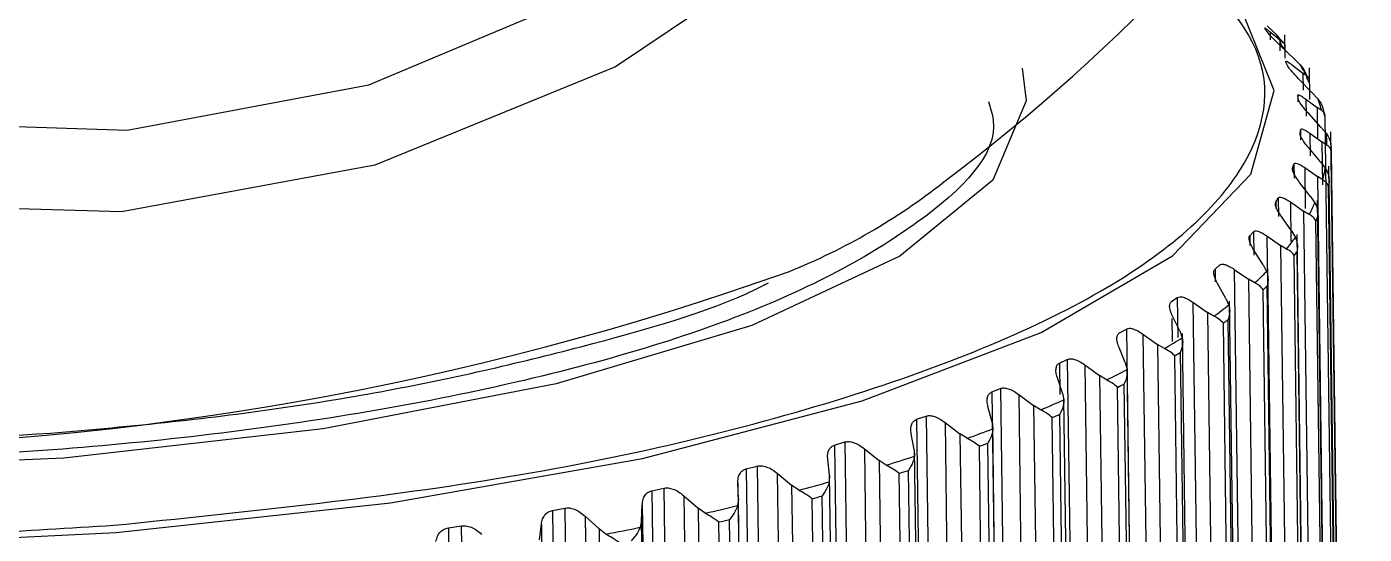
# Model space of a CAD drawing. Header units: millimetres. Extents: x 0 to 279, y 0 to 216.
# Drawn here: x 57.467 to 59.363, y 135.4 to 136.119 of the extents above; entities that cross this region are included whole.
import ezdxf

# ---------------------------------------------------------------- set-up
doc = ezdxf.new("R2010")
doc.units = ezdxf.units.MM

msp = doc.modelspace()

# ---------------------------------------------------------------- linework, layer by layer
at = {"color": 7, "linetype": 'Continuous', "lineweight": 25}
for p, q in [((59.2252, 136.121), (59.234, 136.1129)), ((59.2266, 136.1109), (59.2223, 136.1166)), ((59.2294, 136.1124), (59.2431, 136.1011)), ((59.2484, 136.0969), (59.2431, 136.1011)), ((59.251, 136.0751), (59.2506, 136.1083)), ((59.2637, 136.0739), (59.2446, 136.0922)), ((59.2547, 136.0637), (59.252, 136.0695)), ((59.2612, 136.0651), (59.2761, 136.0536)), ((59.2637, 136.0739), (59.2721, 136.0656)), ((59.2859, 136.0164), (59.2853, 136.0614)), ((59.2892, 136.0258), (59.2709, 136.0446)), ((59.282, 136.0493), (59.2761, 136.0536)), ((59.2892, 136.0258), (59.2971, 136.0173)), ((59.2699, 136.0158), (59.2688, 136.0217)), ((59.2688, 136.0217), (59.2689, 136.013)), ((59.2801, 136.0171), (59.2961, 136.0052)), ((59.3027, 136.0008), (59.2961, 136.0052)), ((59.3016, 135.9771), (59.2842, 135.9964)), ((59.3242, 134.731), (59.3075, 135.992)), ((59.2721, 135.9675), (59.2725, 135.9734)), ((59.2859, 135.9686), (59.3029, 135.9564)), ((59.3016, 135.9771), (59.309, 135.9685)), ((59.333, 134.666), (59.3157, 135.9706)), ((59.3009, 135.9281), (59.2844, 135.9477)), ((59.3101, 135.9518), (59.3029, 135.9564)), ((59.3329, 134.687), (59.3161, 135.9484)), ((59.3009, 135.9281), (59.3077, 135.9193)), ((59.3332, 134.6815), (59.3164, 135.9429)), ((59.2612, 135.9191), (59.2633, 135.925)), ((59.2786, 135.9199), (59.2965, 135.9073)), ((59.3302, 134.6171), (59.3129, 135.9219)), ((59.2869, 135.879), (59.2714, 135.899)), ((59.3042, 135.9025), (59.2965, 135.9073)), ((59.2965, 135.9073), (59.3139, 134.6028)), ((59.3289, 134.6318), (59.3121, 135.8935)), ((59.33, 134.6374), (59.3132, 135.899)), ((59.2374, 135.8709), (59.241, 135.8767)), ((59.2582, 135.8713), (59.2769, 135.8583)), ((59.2869, 135.879), (59.2931, 135.87)), ((59.3143, 134.5681), (59.2969, 135.8733)), ((59.2851, 135.8533), (59.2769, 135.8583)), ((59.2769, 135.8583), (59.2943, 134.5535)), ((59.2597, 135.8302), (59.2455, 135.8506)), ((59.3112, 134.5822), (59.2944, 135.8442)), ((59.3138, 134.5877), (59.2971, 135.8497)), ((59.2007, 135.8232), (59.2059, 135.8289)), ((59.2248, 135.8231), (59.2443, 135.8097)), ((59.2248, 135.8231), (59.2427, 134.4859)), ((59.2597, 135.8302), (59.2653, 135.8211)), ((59.2854, 134.5195), (59.268, 135.825)), ((59.2196, 135.782), (59.2066, 135.8027)), ((59.2529, 135.8045), (59.2443, 135.8097)), ((59.2443, 135.8097), (59.2617, 134.5045)), ((59.2804, 134.5328), (59.2636, 135.7952)), ((59.2845, 134.5383), (59.2677, 135.8006)), ((59.1514, 135.7762), (59.1581, 135.7819)), ((59.2196, 135.782), (59.2245, 135.7727)), ((59.2437, 134.4714), (59.2263, 135.7773)), ((59.1787, 135.7756), (59.1987, 135.7618)), ((59.1787, 135.7756), (59.1965, 134.4381)), ((59.2077, 135.7564), (59.1987, 135.7618)), ((59.1987, 135.7618), (59.2161, 134.4563)), ((59.1667, 135.7346), (59.155, 135.7556)), ((59.2366, 134.4842), (59.2198, 135.7468)), ((59.2421, 134.4895), (59.2253, 135.7522)), ((59.0897, 135.7303), (59.0979, 135.7359)), ((59.12, 135.7292), (59.1405, 135.7148)), ((59.12, 135.7292), (59.1379, 134.3913)), ((59.1667, 135.7346), (59.1709, 135.7252)), ((59.1894, 134.4243), (59.1719, 135.7305)), ((59.1014, 135.6884), (59.0911, 135.7096)), ((59.1499, 135.7093), (59.1405, 135.7148)), ((59.1405, 135.7148), (59.158, 134.4091)), ((59.187, 134.4417), (59.1701, 135.7046)), ((59.0161, 135.6858), (59.0257, 135.6912)), ((59.0257, 135.6912), (59.044, 134.3282)), ((59.0492, 135.684), (59.07, 135.6692)), ((59.0492, 135.684), (59.0672, 134.3458)), ((59.1014, 135.6884), (59.1049, 135.6789)), ((59.1221, 134.4333), (59.1053, 135.6849)), ((59.1801, 134.4365), (59.1632, 135.6994)), ((59.0241, 135.6436), (59.0153, 135.6651)), ((59.0797, 135.6634), (59.07, 135.6692)), ((59.07, 135.6692), (59.0876, 134.3631)), ((58.931, 135.643), (58.9419, 135.6481)), ((58.9419, 135.6481), (58.9603, 134.2848)), ((59.0241, 135.6436), (59.0268, 135.634)), ((59.1111, 134.39), (59.0942, 135.6533)), ((59.1194, 134.3951), (59.1025, 135.6583)), ((58.9667, 135.6404), (58.9877, 135.6251)), ((58.9667, 135.6404), (58.9847, 134.3018)), ((58.9976, 135.6191), (58.9877, 135.6251)), ((58.9877, 135.6251), (59.0053, 134.3187)), ((59.0436, 134.3871), (59.0268, 135.6408)), ((58.8348, 135.602), (58.8471, 135.6069)), ((58.8471, 135.6069), (58.8656, 134.2433)), ((58.9351, 135.6005), (58.9279, 135.6222)), ((59.0302, 134.3451), (59.0132, 135.6086)), ((59.0398, 134.35), (59.0228, 135.6135)), ((58.8348, 135.602), (58.8533, 134.2384)), ((58.873, 135.5986), (58.8941, 135.5828)), ((58.873, 135.5986), (58.8911, 134.2598)), ((58.9351, 135.6005), (58.9371, 135.5909)), ((58.9545, 134.2973), (58.937, 135.5924)), ((58.7283, 135.5632), (58.7418, 135.5678)), ((58.7418, 135.5678), (58.7603, 134.2039)), ((58.8352, 135.5594), (58.8295, 135.5813)), ((58.9041, 135.5766), (58.8941, 135.5828)), ((58.8941, 135.5828), (58.9117, 134.2762)), ((58.9486, 134.3066), (58.9315, 135.5705)), ((58.7283, 135.5632), (58.7468, 134.1993)), ((58.7686, 135.5589), (58.7897, 135.5427)), ((58.7686, 135.5589), (58.7867, 134.2198)), ((58.8352, 135.5594), (58.8364, 135.5497)), ((58.8539, 134.2549), (58.8362, 135.558)), ((58.9378, 134.3019), (58.9207, 135.5658)), ((58.612, 135.5268), (58.6267, 135.5311)), ((58.6267, 135.5311), (58.6452, 134.1669)), ((58.7249, 135.5206), (58.7208, 135.5426)), ((58.7998, 135.5363), (58.7897, 135.5427)), ((58.7897, 135.5427), (58.8074, 134.2357)), ((58.8464, 134.2654), (58.8293, 135.5295)), ((58.612, 135.5268), (58.6306, 134.1626)), ((58.6542, 135.5216), (58.6751, 135.5049)), ((58.6542, 135.5216), (58.6724, 134.1823)), ((58.7249, 135.5206), (58.7253, 135.5109)), ((58.7431, 134.2123), (58.7253, 135.5199)), ((58.8344, 134.2609), (58.8173, 135.525)), ((58.4866, 135.493), (58.5024, 135.497)), ((58.4866, 135.493), (58.5053, 134.1286)), ((58.5024, 135.497), (58.5211, 134.1326)), ((58.6048, 135.4843), (58.6023, 135.5064)), ((58.6852, 135.4982), (58.6751, 135.5049)), ((58.6751, 135.5049), (58.6929, 134.1977)), ((58.4757, 135.4506), (58.4749, 135.4728)), ((58.4749, 135.4728), (58.4932, 134.1331)), ((58.5305, 135.4869), (58.5511, 135.4697)), ((58.5305, 135.4869), (58.5489, 134.1473)), ((58.6048, 135.4843), (58.6044, 135.4745)), ((58.6227, 134.1764), (58.6049, 135.4843)), ((58.7208, 134.2222), (58.7036, 135.4866)), ((58.7339, 134.2264), (58.7167, 135.4908)), ((58.353, 135.4621), (58.3698, 135.4657)), ((58.353, 135.4621), (58.3718, 134.0974)), ((58.3698, 135.4657), (58.3885, 134.1011)), ((58.3983, 135.4549), (58.4185, 135.4373)), ((58.3983, 135.4549), (58.4167, 134.1151)), ((58.5612, 135.4628), (58.5511, 135.4697)), ((58.5511, 135.4697), (58.569, 134.1622)), ((58.6117, 134.19), (58.5944, 135.4546)), ((58.212, 135.4342), (58.2296, 135.4374)), ((58.2296, 135.4374), (58.2484, 134.0726)), ((58.3384, 135.4199), (58.3393, 135.4421)), ((58.3393, 135.4421), (58.3577, 134.1022)), ((58.4285, 135.4301), (58.4185, 135.4373)), ((58.4185, 135.4373), (58.4364, 134.1296)), ((58.4757, 135.4506), (58.4745, 135.4409)), ((58.4936, 134.1431), (58.4757, 135.4506)), ((58.5975, 134.1861), (58.5803, 135.4507)), ((58.212, 135.4342), (58.2308, 134.0693)), ((58.2584, 135.426), (58.278, 135.4079)), ((58.2584, 135.426), (58.2769, 134.086)), ((58.3384, 135.4199), (58.3365, 135.4102)), ((58.3564, 134.1122), (58.3384, 135.4199)), ((58.4654, 134.1528), (58.4481, 135.4177)), ((58.4805, 134.1564), (58.4632, 135.4212)), ((58.0644, 135.4095), (58.0827, 135.4123)), ((58.0644, 135.4095), (58.0833, 134.0445)), ((58.0827, 135.4123), (58.1017, 134.0473)), ((58.1938, 135.3924), (58.1963, 135.4145)), ((58.1963, 135.4145), (58.2148, 134.0745)), ((58.2879, 135.4005), (58.278, 135.4079)), ((58.278, 135.4079), (58.296, 134.1))]:
    msp.add_line(p, q, dxfattribs=at)
at = {"color": 8, "linetype": 'Continuous', "lineweight": 25}
for p, q in [((59.2294, 136.1124), (59.2295, 136.1012)), ((59.2431, 136.1011), (59.2433, 136.0852)), ((59.2761, 136.0536), (59.2764, 136.0298)), ((59.2801, 136.0171), (59.2804, 135.9929)), ((59.2961, 136.0052), (59.2967, 135.9601)), ((59.2725, 135.9734), (59.2727, 135.9591)), ((59.2859, 135.9686), (59.2863, 135.9367)), ((59.3029, 135.9564), (59.3037, 135.8953)), ((59.2612, 135.9191), (59.2613, 135.914)), ((59.2633, 135.925), (59.2635, 135.9048)), ((59.2786, 135.9199), (59.2794, 135.8621)), ((59.2374, 135.8709), (59.2375, 135.862)), ((59.241, 135.8767), (59.2413, 135.8505)), ((59.2582, 135.8713), (59.2589, 135.8149)), ((59.2007, 135.8232), (59.2009, 135.8095)), ((59.2059, 135.8289), (59.2063, 135.7956)), ((59.1514, 135.7762), (59.1516, 135.7581)), ((59.0979, 135.7359), (59.0986, 135.679)), ((59.09, 135.7063), (59.0905, 135.6734)), ((58.931, 135.643), (58.9316, 135.5984))]:
    msp.add_line(p, q, dxfattribs=at)
at = {"color": 7, "linetype": 'Continuous', "lineweight": 25, "flags": 128}
for points in [[(56.3664, 138.332), (56.1865, 138.0313), (56.0769, 137.7031), (56.0431, 137.3638), (56.0868, 137.0306), (56.2058, 136.7202), (56.394, 136.448), (56.642, 136.2279), (56.9373, 136.0707), (57.2651, 135.9843), (57.6089, 135.9729), (57.9515, 136.0372), (58.2758, 136.1738), (58.5656, 136.376), (58.8064, 136.6335), (58.9861, 136.9335), (59.0958, 137.2611), (59.13, 137.5998), (59.0868, 137.9327), (58.9685, 138.2432), (58.7809, 138.5156)], [(58.9511, 138.5206), (59.1248, 138.2204), (59.2261, 137.8864), (59.2504, 137.5342), (59.1966, 137.1803), (59.0671, 136.8411), (58.8681, 136.5326), (58.6088, 136.269), (58.3014, 136.0627), (57.96, 135.9233), (57.6008, 135.8573)], [(57.6008, 135.8573), (57.2403, 135.8678), (56.8955, 135.9543), (56.5825, 136.113), (56.3158, 136.3363), (56.108, 136.6139), (55.9689, 136.9329), (55.905, 137.2783), (55.9194, 137.6339), (56.0114, 137.9832), (56.1767, 138.3097)], [(58.878, 136.0606), (58.8836, 136.0144), (58.8362, 135.902), (58.7043, 135.7942), (58.4946, 135.6963), (58.2174, 135.6134), (57.8867, 135.5497), (57.5191, 135.5083)], [(57.5191, 135.5083), (57.1331, 135.4914), (56.7483, 135.4999), (56.3841, 135.5333), (56.059, 135.5899), (55.7892, 135.6668), (55.5883, 135.7602), (55.4664, 135.8653), (55.4604, 135.8738)]]:
    msp.add_lwpolyline(points, dxfattribs=at)
at = {"color": 8, "linetype": 'Continuous', "lineweight": 25, "flags": 128}
msp.add_lwpolyline([(55.1422, 136.1074), (55.113, 136.0686), (55.0775, 135.9499), (55.122, 135.8327), (55.2448, 135.7213), (55.4414, 135.6201), (55.7043, 135.5331), (56.0234, 135.4635), (56.3865, 135.4142), (56.7794, 135.3871), (57.1869, 135.3832), (57.5932, 135.4027), (57.9826, 135.4447), (58.3399, 135.5078), (58.6513, 135.5894), (58.9049, 135.6862), (59.091, 135.7947), (59.2024, 135.9105), (59.2351, 136.0292), (59.188, 136.1462), (59.188, 136.1462)], dxfattribs=at)
at = {"color": 7, "linetype": 'Continuous', "lineweight": 25}
for centre, radius, start, end in [((57.1218, 138.0921), 2.7409, 306.8822, 326.6322), ((58.953, 135.8451), 0.3881, 40.4606, 43.6336), ((58.9586, 135.8302), 0.3893, 41.5274, 42.5645), ((59.0441, 135.9146), 0.2734, 29.5019, 33.5106), ((59.0498, 135.9), 0.2742, 30.8506, 32.1609), ((59.1031, 135.9433), 0.2077, 16.0711, 20.8876), ((59.109, 135.9287), 0.2083, 17.6927, 19.2671), ((59.1272, 135.9488), 0.1829, 0.9142, 6.159), ((59.1333, 135.9343), 0.1834, 2.6812, 4.3958), ((59.1151, 135.9505), 0.1951, 345.7531, 350.7782), ((58.2184, 136.5941), 0.8849, 291.8639, 308.3006), ((59.1212, 135.936), 0.1956, 347.4473, 349.0901), ((59.067, 135.9678), 0.2463, 332.3142, 336.6167), ((59.0729, 135.9534), 0.247, 333.7658, 335.1723), ((58.9845, 136.0192), 0.3437, 321.349, 324.7959), ((58.9901, 136.0049), 0.3446, 322.5128, 323.6395), ((58.8709, 136.1212), 0.4965, 312.725, 315.4228), ((58.8762, 136.1072), 0.4979, 313.6364, 314.5183), ((58.7305, 136.2871), 0.7139, 305.972, 308.0903), ((58.7354, 136.2736), 0.716, 306.6881, 307.3805), ((58.5691, 136.5262), 1.0025, 300.6183, 302.3079), ((58.5735, 136.5134), 1.0055, 301.1897, 301.742), ((58.3928, 136.8433), 1.3655, 296.2912, 297.6665), ((58.3967, 136.8314), 1.3695, 296.7565, 297.2061), ((58.2084, 137.2382), 1.8013, 292.7187, 293.8624), ((58.2118, 137.2274), 1.8065, 293.1057, 293.4796), ((58.0228, 137.7053), 2.304, 289.7069, 290.6778), ((58.0257, 137.6959), 2.3107, 290.0355, 290.3529), ((57.8426, 138.2344), 2.863, 287.1173, 287.9574), ((57.6736, 138.8108), 3.4637, 284.8494, 285.5895), ((57.8449, 138.2265), 2.8713, 287.4017, 287.6763), ((57.6753, 138.8045), 3.4737, 285.0999, 285.3418), ((57.5208, 139.4159), 4.0878, 282.8292, 283.4921), ((57.5221, 139.4114), 4.0996, 283.0535, 283.2702), ((57.3882, 140.0284), 4.7145, 281.0013, 281.6041)]:
    msp.add_arc(centre, radius, start, end, dxfattribs=at)
at = {"color": 8, "linetype": 'Continuous', "lineweight": 25}
msp.add_arc((57.1004, 139.8353), 4.3126, 251.3518, 289.6121, dxfattribs=at)
for points, knots in [([(57.5899, 135.413), (57.7747, 135.432), (58.1583, 135.4714), (58.6527, 135.5896), (59.0266, 135.7452), (59.2188, 135.9217), (59.239, 136.0978), (59.1185, 136.2028), (59.0598, 136.2539)], [0, 0, 0, 0, 0.159, 0.330185, 0.506777, 0.680623, 0.844285, 1, 1, 1, 1]), ([(58.8302, 136.0138), (58.833, 136.005), (58.8517, 135.9476), (58.7439, 135.8384), (58.4951, 135.7034), (58.1141, 135.5968), (57.671, 135.5286), (57.1925, 135.4983), (56.6976, 135.5082), (56.2252, 135.563), (55.8358, 135.6578), (55.5918, 135.7785), (55.4777, 135.8733), (55.4849, 135.9242), (55.4857, 135.9304)], [0, 0, 0, 0, 0.017962, 0.116536, 0.218223, 0.318329, 0.412571, 0.502236, 0.598837, 0.699991, 0.801146, 0.897747, 0.987412, 1, 1, 1, 1])]:
    msp.add_open_spline(points, degree=3, knots=knots, dxfattribs=at)
at = {"color": 7, "linetype": 'Continuous', "lineweight": 25}
for points, knots in [([(59.2223, 136.1166), (59.222, 136.1171), (59.2212, 136.1181), (59.2223, 136.1177), (59.2249, 136.116), (59.2279, 136.1136), (59.2294, 136.1124)], [0, 0, 0, 0, 0.216357, 0.445782, 0.71228, 1, 1, 1, 1]), ([(59.2446, 136.0922), (59.2424, 136.0944), (59.2381, 136.0986), (59.2327, 136.104), (59.2286, 136.1084), (59.2273, 136.11), (59.2266, 136.1109)], [0, 0, 0, 0, 0.2877497, 0.5542199, 0.7836665, 1, 1, 1, 1]), ([(59.234, 136.1129), (59.2361, 136.1105), (59.2415, 136.1046), (59.2439, 136.0977), (59.2453, 136.0935)], [0, 0, 0, 0, 0.406364, 1, 1, 1, 1]), ([(59.25, 136.0883), (59.2506, 136.0902), (59.2516, 136.0934), (59.2493, 136.0959), (59.2484, 136.0969)], [0, 0, 0, 0, 0.579971, 1, 1, 1, 1]), ([(59.252, 136.0695), (59.2518, 136.07), (59.2515, 136.0711), (59.2532, 136.0707), (59.2563, 136.0688), (59.2595, 136.0664), (59.2612, 136.0651)], [0, 0, 0, 0, 0.2163567, 0.4457821, 0.7122805, 1, 1, 1, 1]), ([(59.2709, 136.0446), (59.2688, 136.0468), (59.2647, 136.0511), (59.2598, 136.0567), (59.2562, 136.0611), (59.2552, 136.0628), (59.2547, 136.0637)], [0, 0, 0, 0, 0.28775, 0.55422, 0.783666, 1, 1, 1, 1]), ([(59.2721, 136.0656), (59.2745, 136.0626), (59.2794, 136.0566), (59.2811, 136.0495), (59.282, 136.0459)], [0, 0, 0, 0, 0.498927, 1, 1, 1, 1]), ([(59.2853, 136.0406), (59.2856, 136.0425), (59.286, 136.0457), (59.2832, 136.0482), (59.282, 136.0493)], [0, 0, 0, 0, 0.593636, 1, 1, 1, 1]), ([(59.2688, 136.0217), (59.2688, 136.0222), (59.2688, 136.0233), (59.2711, 136.0228), (59.2747, 136.0209), (59.2783, 136.0184), (59.2801, 136.0171)], [0, 0, 0, 0, 0.216357, 0.445782, 0.71228, 1, 1, 1, 1]), ([(59.2842, 135.9964), (59.2822, 135.9986), (59.2783, 136.003), (59.2739, 136.0087), (59.2708, 136.0132), (59.2702, 136.0149), (59.2699, 136.0158)], [0, 0, 0, 0, 0.28775, 0.55422, 0.783666, 1, 1, 1, 1]), ([(59.2971, 136.0173), (59.2994, 136.0143), (59.3038, 136.0081), (59.305, 136.001), (59.3056, 135.9975)], [0, 0, 0, 0, 0.498927, 1, 1, 1, 1]), ([(59.3075, 135.992), (59.3074, 135.9939), (59.3074, 135.9971), (59.304, 135.9997), (59.3027, 136.0008)], [0, 0, 0, 0, 0.5936359, 1, 1, 1, 1]), ([(59.2844, 135.9477), (59.2825, 135.95), (59.2788, 135.9545), (59.2749, 135.9603), (59.2724, 135.9649), (59.2722, 135.9666), (59.2721, 135.9675)], [0, 0, 0, 0, 0.28775, 0.55422, 0.783666, 1, 1, 1, 1]), ([(59.2725, 135.9734), (59.2727, 135.9739), (59.2732, 135.975), (59.276, 135.9745), (59.2802, 135.9725), (59.2839, 135.9699), (59.2859, 135.9686)], [0, 0, 0, 0, 0.216357, 0.445782, 0.71228, 1, 1, 1, 1]), ([(59.309, 135.9685), (59.311, 135.9654), (59.315, 135.9591), (59.3157, 135.952), (59.3161, 135.9484)], [0, 0, 0, 0, 0.498927, 1, 1, 1, 1]), ([(59.3164, 135.9429), (59.3161, 135.9448), (59.3155, 135.948), (59.3116, 135.9507), (59.3101, 135.9518)], [0, 0, 0, 0, 0.593636, 1, 1, 1, 1]), ([(59.2714, 135.899), (59.2697, 135.9014), (59.2663, 135.9059), (59.2629, 135.9118), (59.261, 135.9165), (59.2612, 135.9182), (59.2612, 135.9191)], [0, 0, 0, 0, 0.28775, 0.55422, 0.783666, 1, 1, 1, 1]), ([(59.2633, 135.925), (59.2636, 135.9255), (59.2645, 135.9266), (59.2678, 135.926), (59.2725, 135.924), (59.2765, 135.9213), (59.2786, 135.9199)], [0, 0, 0, 0, 0.216357, 0.445782, 0.71228, 1, 1, 1, 1]), ([(59.3077, 135.9193), (59.3094, 135.9161), (59.3129, 135.9098), (59.3131, 135.9026), (59.3132, 135.899)], [0, 0, 0, 0, 0.498927, 1, 1, 1, 1]), ([(59.3121, 135.8935), (59.3114, 135.8954), (59.3103, 135.8986), (59.306, 135.9014), (59.3042, 135.9025)], [0, 0, 0, 0, 0.593636, 1, 1, 1, 1]), ([(59.2455, 135.8506), (59.2439, 135.853), (59.2408, 135.8576), (59.2379, 135.8635), (59.2366, 135.8683), (59.2371, 135.87), (59.2374, 135.8709)], [0, 0, 0, 0, 0.28775, 0.55422, 0.783666, 1, 1, 1, 1]), ([(59.241, 135.8767), (59.2416, 135.8773), (59.2428, 135.8783), (59.2466, 135.8777), (59.2518, 135.8755), (59.256, 135.8727), (59.2582, 135.8713)], [0, 0, 0, 0, 0.216357, 0.445782, 0.71228, 1, 1, 1, 1]), ([(59.2944, 135.8442), (59.2935, 135.8461), (59.2918, 135.8493), (59.2871, 135.8522), (59.2851, 135.8533)], [0, 0, 0, 0, 0.5936359, 1, 1, 1, 1]), ([(59.2931, 135.87), (59.2945, 135.867), (59.2975, 135.8606), (59.2972, 135.8534), (59.2971, 135.8497)], [0, 0, 0, 0, 0.480899, 1, 1, 1, 1]), ([(55.1368, 135.8399), (55.1693, 135.8049), (55.2364, 135.7328), (55.4284, 135.6329), (55.6918, 135.5428), (56.0237, 135.4698), (56.4034, 135.4188), (56.8062, 135.3929), (57.2077, 135.3896), (57.465, 135.4054), (57.5899, 135.413)], [0, 0, 0, 0, 0.116516, 0.240011, 0.368641, 0.5, 0.631359, 0.759989, 0.883484, 1, 1, 1, 1]), ([(59.2066, 135.8027), (59.2051, 135.8051), (59.2024, 135.8098), (59.2001, 135.8158), (59.1993, 135.8205), (59.2002, 135.8223), (59.2007, 135.8232)], [0, 0, 0, 0, 0.28775, 0.55422, 0.783666, 1, 1, 1, 1]), ([(59.2059, 135.8289), (59.2066, 135.8294), (59.2082, 135.8305), (59.2125, 135.8298), (59.2181, 135.8275), (59.2225, 135.8246), (59.2248, 135.8231)], [0, 0, 0, 0, 0.216357, 0.445782, 0.71228, 1, 1, 1, 1]), ([(59.2653, 135.8211), (59.2665, 135.8182), (59.269, 135.8117), (59.2681, 135.8045), (59.2677, 135.8006)], [0, 0, 0, 0, 0.452722, 1, 1, 1, 1]), ([(59.2636, 135.7952), (59.2623, 135.7971), (59.2602, 135.8004), (59.255, 135.8033), (59.2529, 135.8045)], [0, 0, 0, 0, 0.593636, 1, 1, 1, 1]), ([(59.155, 135.7556), (59.1538, 135.758), (59.1513, 135.7628), (59.1496, 135.7689), (59.1494, 135.7736), (59.1507, 135.7754), (59.1514, 135.7762)], [0, 0, 0, 0, 0.28775, 0.55422, 0.783666, 1, 1, 1, 1]), ([(59.1581, 135.7819), (59.159, 135.7824), (59.1609, 135.7834), (59.1658, 135.7826), (59.1717, 135.7801), (59.1763, 135.7772), (59.1787, 135.7756)], [0, 0, 0, 0, 0.216357, 0.445782, 0.71228, 1, 1, 1, 1]), ([(57.5002, 135.5436), (57.5582, 135.5487), (57.727, 135.5635), (57.9939, 135.6027), (58.274, 135.6694), (58.4499, 135.7207), (58.516, 135.7556), (58.5181, 135.7567)], [0, 0, 0, 0, 0.145962, 0.424905, 0.70592, 0.99095, 1, 1, 1, 1]), ([(59.2245, 135.7727), (59.2254, 135.7699), (59.2274, 135.7634), (59.226, 135.7562), (59.2253, 135.7522)], [0, 0, 0, 0, 0.432382, 1, 1, 1, 1]), ([(55.7374, 135.7436), (55.7956, 135.7188), (55.9305, 135.6613), (56.1939, 135.6002), (56.5095, 135.5528), (56.8456, 135.5286), (57.181, 135.5242), (57.3972, 135.5373), (57.5002, 135.5436)], [0, 0, 0, 0, 0.138832, 0.321734, 0.498678, 0.672051, 0.84377, 1, 1, 1, 1]), ([(59.2198, 135.7468), (59.2182, 135.7488), (59.2156, 135.7521), (59.21, 135.7552), (59.2077, 135.7564)], [0, 0, 0, 0, 0.593636, 1, 1, 1, 1]), ([(59.0911, 135.7096), (59.09, 135.7121), (59.0879, 135.7169), (59.0868, 135.723), (59.0872, 135.7278), (59.0889, 135.7295), (59.0897, 135.7303)], [0, 0, 0, 0, 0.28775, 0.55422, 0.783666, 1, 1, 1, 1]), ([(59.0979, 135.7359), (59.099, 135.7363), (59.1013, 135.7373), (59.1065, 135.7364), (59.1129, 135.7338), (59.1176, 135.7308), (59.12, 135.7292)], [0, 0, 0, 0, 0.216357, 0.445782, 0.71228, 1, 1, 1, 1]), ([(59.1709, 135.7252), (59.1715, 135.7225), (59.173, 135.7159), (59.1712, 135.7088), (59.1701, 135.7046)], [0, 0, 0, 0, 0.415887, 1, 1, 1, 1]), ([(59.1632, 135.6994), (59.1613, 135.7014), (59.1582, 135.7048), (59.1523, 135.708), (59.1499, 135.7093)], [0, 0, 0, 0, 0.593636, 1, 1, 1, 1]), ([(59.0153, 135.6651), (59.0143, 135.6676), (59.0126, 135.6725), (59.0121, 135.6786), (59.0131, 135.6834), (59.0151, 135.685), (59.0161, 135.6858)], [0, 0, 0, 0, 0.28775, 0.55422, 0.783666, 1, 1, 1, 1]), ([(59.0257, 135.6912), (59.027, 135.6916), (59.0296, 135.6926), (59.0353, 135.6915), (59.0419, 135.6888), (59.0467, 135.6856), (59.0492, 135.684)], [0, 0, 0, 0, 0.216357, 0.445782, 0.71228, 1, 1, 1, 1]), ([(59.0942, 135.6533), (59.0921, 135.6553), (59.0885, 135.6587), (59.0822, 135.6621), (59.0797, 135.6634)], [0, 0, 0, 0, 0.593636, 1, 1, 1, 1]), ([(59.1049, 135.6789), (59.1053, 135.6762), (59.1062, 135.6696), (59.1038, 135.6625), (59.1025, 135.6583)], [0, 0, 0, 0, 0.406364, 1, 1, 1, 1]), ([(58.9279, 135.6222), (58.9271, 135.6248), (58.9257, 135.6297), (58.9259, 135.6358), (58.9274, 135.6406), (58.9298, 135.6422), (58.931, 135.643)], [0, 0, 0, 0, 0.28775, 0.55422, 0.783666, 1, 1, 1, 1]), ([(58.9419, 135.6481), (58.9434, 135.6485), (58.9463, 135.6494), (58.9524, 135.6482), (58.9593, 135.6454), (58.9642, 135.6421), (58.9667, 135.6404)], [0, 0, 0, 0, 0.216357, 0.445782, 0.71228, 1, 1, 1, 1]), ([(59.0268, 135.634), (59.0269, 135.6313), (59.0273, 135.6247), (59.0245, 135.6177), (59.0228, 135.6135)], [0, 0, 0, 0, 0.406364, 1, 1, 1, 1]), ([(58.8471, 135.6069), (58.8487, 135.6073), (58.8519, 135.6081), (58.8583, 135.6067), (58.8655, 135.6038), (58.8704, 135.6004), (58.873, 135.5986)], [0, 0, 0, 0, 0.216357, 0.445782, 0.71228, 1, 1, 1, 1]), ([(59.0132, 135.6086), (59.0108, 135.6107), (59.0068, 135.6142), (59.0002, 135.6177), (58.9976, 135.6191)], [0, 0, 0, 0, 0.593636, 1, 1, 1, 1]), ([(58.8295, 135.5813), (58.829, 135.5839), (58.8279, 135.5888), (58.8287, 135.595), (58.8308, 135.5997), (58.8335, 135.6012), (58.8348, 135.602)], [0, 0, 0, 0, 0.2877497, 0.5542199, 0.7836665, 1, 1, 1, 1]), ([(58.9371, 135.5909), (58.937, 135.5882), (58.9368, 135.5815), (58.9335, 135.5746), (58.9315, 135.5705)], [0, 0, 0, 0, 0.406364, 1, 1, 1, 1]), ([(58.7418, 135.5678), (58.7435, 135.5682), (58.747, 135.5689), (58.7537, 135.5674), (58.7611, 135.5642), (58.766, 135.5607), (58.7686, 135.5589)], [0, 0, 0, 0, 0.216357, 0.445782, 0.71228, 1, 1, 1, 1]), ([(58.9207, 135.5658), (58.9181, 135.5679), (58.9136, 135.5716), (58.9068, 135.5752), (58.9041, 135.5766)], [0, 0, 0, 0, 0.593636, 1, 1, 1, 1]), ([(58.7208, 135.5426), (58.7204, 135.5452), (58.7198, 135.5502), (58.7211, 135.5563), (58.7238, 135.561), (58.7268, 135.5625), (58.7283, 135.5632)], [0, 0, 0, 0, 0.28775, 0.55422, 0.783666, 1, 1, 1, 1]), ([(58.8364, 135.5497), (58.8361, 135.547), (58.8353, 135.5404), (58.8315, 135.5335), (58.8293, 135.5295)], [0, 0, 0, 0, 0.406364, 1, 1, 1, 1]), ([(58.6267, 135.5311), (58.6285, 135.5314), (58.6323, 135.5321), (58.6392, 135.5304), (58.6468, 135.5271), (58.6517, 135.5235), (58.6542, 135.5216)], [0, 0, 0, 0, 0.2163567, 0.4457821, 0.7122805, 1, 1, 1, 1]), ([(58.8173, 135.525), (58.8144, 135.5272), (58.8096, 135.531), (58.8026, 135.5347), (58.7998, 135.5363)], [0, 0, 0, 0, 0.593636, 1, 1, 1, 1]), ([(58.6023, 135.5064), (58.6022, 135.509), (58.6019, 135.5139), (58.6038, 135.52), (58.607, 135.5247), (58.6104, 135.5261), (58.612, 135.5268)], [0, 0, 0, 0, 0.28775, 0.55422, 0.783666, 1, 1, 1, 1]), ([(58.7253, 135.5109), (58.7247, 135.5082), (58.7234, 135.5016), (58.7192, 135.4948), (58.7167, 135.4908)], [0, 0, 0, 0, 0.406364, 1, 1, 1, 1]), ([(58.4749, 135.4728), (58.4749, 135.4754), (58.475, 135.4804), (58.4775, 135.4865), (58.4813, 135.491), (58.4849, 135.4924), (58.4866, 135.493)], [0, 0, 0, 0, 0.2877497, 0.5542199, 0.7836665, 1, 1, 1, 1]), ([(58.5024, 135.497), (58.5043, 135.4973), (58.5084, 135.4978), (58.5155, 135.496), (58.5232, 135.4925), (58.528, 135.4888), (58.5305, 135.4869)], [0, 0, 0, 0, 0.216357, 0.445782, 0.71228, 1, 1, 1, 1]), ([(58.7036, 135.4866), (58.7005, 135.4889), (58.6953, 135.4927), (58.6881, 135.4966), (58.6852, 135.4982)], [0, 0, 0, 0, 0.593636, 1, 1, 1, 1]), ([(58.6044, 135.4745), (58.6036, 135.4719), (58.6017, 135.4653), (58.5971, 135.4586), (58.5944, 135.4546)], [0, 0, 0, 0, 0.406364, 1, 1, 1, 1]), ([(58.3393, 135.4421), (58.3395, 135.4447), (58.34, 135.4497), (58.3431, 135.4557), (58.3473, 135.4602), (58.3512, 135.4615), (58.353, 135.4621)], [0, 0, 0, 0, 0.28775, 0.55422, 0.783666, 1, 1, 1, 1]), ([(58.3698, 135.4657), (58.3718, 135.4659), (58.376, 135.4664), (58.3834, 135.4644), (58.3911, 135.4608), (58.3959, 135.4569), (58.3983, 135.4549)], [0, 0, 0, 0, 0.2163567, 0.4457821, 0.7122805, 1, 1, 1, 1]), ([(58.5803, 135.4507), (58.577, 135.4531), (58.5714, 135.457), (58.5642, 135.4611), (58.5612, 135.4628)], [0, 0, 0, 0, 0.5936359, 1, 1, 1, 1]), ([(58.2296, 135.4374), (58.2317, 135.4376), (58.2361, 135.438), (58.2436, 135.4358), (58.2513, 135.432), (58.256, 135.428), (58.2584, 135.426)], [0, 0, 0, 0, 0.2163567, 0.4457821, 0.7122805, 1, 1, 1, 1]), ([(58.4745, 135.4409), (58.4735, 135.4383), (58.4711, 135.4317), (58.4661, 135.4251), (58.4632, 135.4212)], [0, 0, 0, 0, 0.406364, 1, 1, 1, 1]), ([(58.1963, 135.4145), (58.1967, 135.4171), (58.1976, 135.4221), (58.2012, 135.428), (58.2059, 135.4324), (58.21, 135.4336), (58.212, 135.4342)], [0, 0, 0, 0, 0.28775, 0.55422, 0.783666, 1, 1, 1, 1]), ([(58.4481, 135.4177), (58.4446, 135.4201), (58.4388, 135.4242), (58.4315, 135.4284), (58.4285, 135.4301)], [0, 0, 0, 0, 0.593636, 1, 1, 1, 1]), ([(58.0468, 135.3902), (58.0475, 135.3928), (58.0487, 135.3977), (58.0528, 135.4036), (58.058, 135.4078), (58.0623, 135.4089), (58.0644, 135.4095)], [0, 0, 0, 0, 0.28775, 0.55422, 0.783666, 1, 1, 1, 1]), ([(58.0827, 135.4123), (58.0849, 135.4124), (58.0895, 135.4127), (58.0971, 135.4104), (58.1048, 135.4064), (58.1093, 135.4023), (58.1116, 135.4002)], [0, 0, 0, 0, 0.216357, 0.445782, 0.71228, 1, 1, 1, 1]), ([(58.3079, 135.3876), (58.3043, 135.3901), (58.2981, 135.3943), (58.2908, 135.3987), (58.2879, 135.4005)], [0, 0, 0, 0, 0.593636, 1, 1, 1, 1]), ([(58.3365, 135.4102), (58.3353, 135.4076), (58.3323, 135.4011), (58.327, 135.3946), (58.3238, 135.3908)], [0, 0, 0, 0, 0.406364, 1, 1, 1, 1])]:
    msp.add_open_spline(points, degree=3, knots=knots, dxfattribs=at)

doc.saveas('drawing.dxf')
